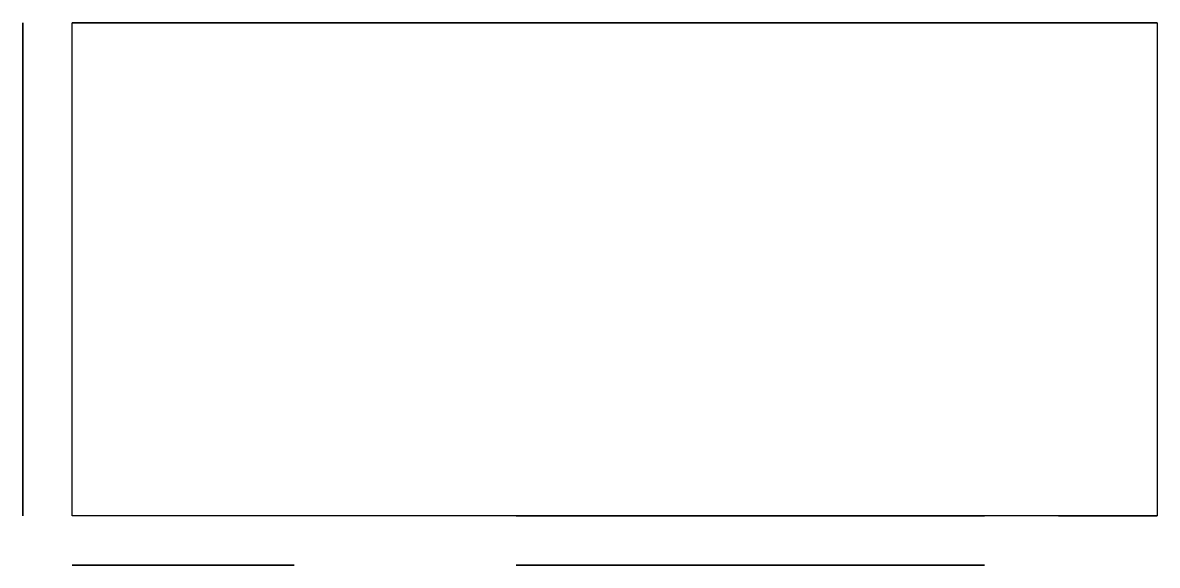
# Model space of a CAD drawing. Header units: millimetres. Extents: x 237 to 1543, y -596 to 1456.
# Drawn here: x 1312.7 to 1542.7, y -595.9 to -485.9 of the extents above; entities outside this region: 1.
import ezdxf

# ---------------------------------------------------------------- set-up
doc = ezdxf.new("R2010")
doc.units = ezdxf.units.MM

msp = doc.modelspace()

# ---------------------------------------------------------------- linework, layer by layer
at = {"extrusion": (0, 0, -1)}
for p, q in [((1412.67, -585.87, 190), (1507.67, -585.87, 190)), ((1507.67, -585.87, 190), (1507.67, -585.87, 130))]:
    msp.add_line(p, q, dxfattribs=at)
at = {"extrusion": (-1, 0, 0)}
msp.add_line((1522.67, -585.87, 100), (1542.67, -585.87, 100), dxfattribs=at)
at = {"extrusion": (0, -1, 0)}
for p, q in [((1322.67, -595.87, 220), (1367.67, -595.87, 220)), ((1367.67, -595.87, 220), (1367.67, -595.87, 155)), ((1412.67, -595.87, 190), (1412.67, -595.87, 195)), ((1507.67, -595.87, 190), (1507.67, -595.87, 195)), ((1507.67, -595.87, 130), (1507.67, -595.87, 125)), ((1507.67, -595.87, 190), (1507.67, -595.87, 195))]:
    msp.add_line(p, q, dxfattribs=at)
msp.add_line((1412.67, -595.87, 130), (1412.67, -595.87, 125))
for points, elevation in [([(237.02, 1455.98), (237.02, 1355.98), (257.02, 1355.98), (257.02, 1455.98)], 585.87), ([(1322.67, -485.87), (1542.67, -485.87), (1542.67, -585.87), (1322.67, -585.87)], 220)]:
    msp.add_lwpolyline(points, close=True, dxfattribs=dict(elevation=elevation))
at = {"extrusion": (1, 0, 0)}
for points, elevation in [([(-585.87, 220), (-485.87, 220), (-485.87, 0), (-585.87, 0)], 1312.67), ([(-485.87, 220), (-485.87, 220), (-485.87, 0), (-485.87, 0)], 1542.67)]:
    msp.add_lwpolyline(points, close=True, dxfattribs=dict(at, elevation=elevation))
at = {"extrusion": (0, -1, 0)}
for points, elevation in [([(1322.67, 0), (1542.67, 0), (1542.67, 220), (1322.67, 220)], 485.87), ([(1322.67, 220), (1322.67, 220), (1322.67, 0), (1322.67, 0)], 485.87), ([(1507.67, 130), (1412.67, 130), (1412.67, 190), (1507.67, 190)], 585.87), ([(1522.67, 100), (1522.67, 0), (1542.67, 0), (1542.67, 100)], 585.87), ([(1522.67, 100), (1542.67, 100), (1542.67, 0), (1522.67, 0)], 585.87), ([(1367.67, 155), (1367.67, 220), (1322.67, 220), (1322.67, 155)], 595.87), ([(1412.67, 190), (1507.67, 190), (1507.67, 130), (1412.67, 130)], 595.87)]:
    msp.add_lwpolyline(points, close=True, dxfattribs=dict(at, elevation=elevation))
msp.add_lwpolyline([(1322.67, -485.87), (1542.67, -485.87), (1542.67, -585.87), (1322.67, -585.87)], close=True)
at = {"extrusion": (0, 0, -1), "elevation": -190}
msp.add_lwpolyline([(-1412.67, -585.87), (-1507.67, -585.87), (-1507.67, -585.87), (-1412.67, -585.87)], close=True, dxfattribs=at)
msp.add_lwpolyline([(-1412.67, -585.87), (-1507.67, -585.87), (-1507.67, -585.87), (-1412.67, -585.87)], close=True, dxfattribs=at)
msp.add_lwpolyline([(-1412.67, -585.87), (-1507.67, -585.87), (-1507.67, -585.87), (-1412.67, -585.87)], close=True, dxfattribs=at)
at = {"extrusion": (0, -1, 0)}
msp.add_circle((1485.67, 70, 595.87), 20, dxfattribs=at)

doc.saveas('drawing.dxf')
